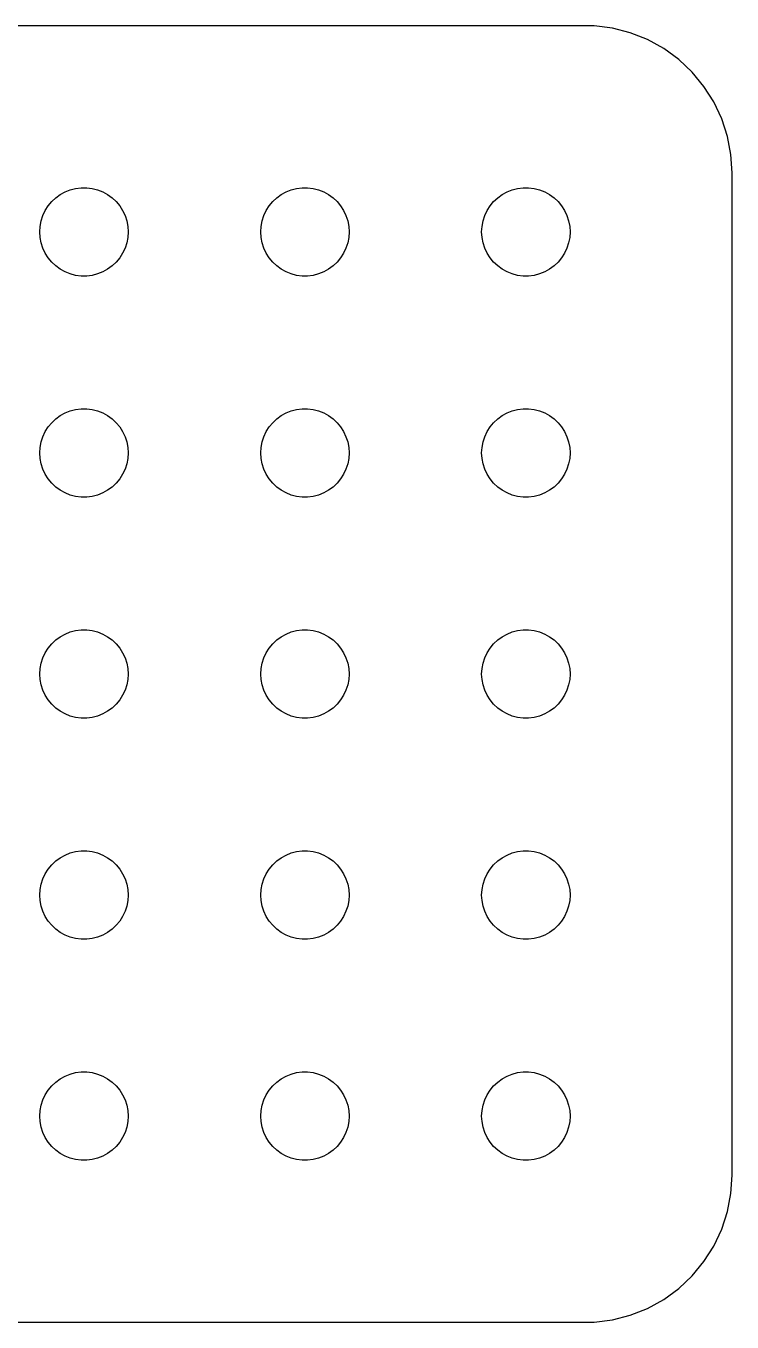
# Model space of a CAD drawing. Header units: metres. Extents: x -44.5 to 44.5, y 86 to 184.
# Drawn here: x 20.53 to 44.5, y 140.01 to 183.99 of the extents above; entities that cross this region are included whole.
import ezdxf

# ---------------------------------------------------------------- set-up
doc = ezdxf.new("R2010")
doc.units = ezdxf.units.M

msp = doc.modelspace()

# ---------------------------------------------------------------- linework, layer by layer
for p, q in [((39.8139, 183.99), (-39.8139, 183.99)), ((40.4369, 183.911), (39.8139, 183.99)), ((41.0451, 183.755), (40.4369, 183.911)), ((41.6289, 183.524), (41.0451, 183.755)), ((42.1791, 183.222), (41.6289, 183.524)), ((42.6871, 182.853), (42.1791, 183.222)), ((43.1448, 182.423), (42.6871, 182.853)), ((43.5451, 181.939), (43.1448, 182.423)), ((43.8815, 181.409), (43.5451, 181.939)), ((44.1489, 180.841), (43.8815, 181.409)), ((44.3429, 180.243), (44.1489, 180.841)), ((44.4606, 179.627), (44.3429, 180.243)), ((44.5, 179), (44.4606, 179.627)), ((44.5, 145), (44.5, 179)), ((21.4065, 178.027), (21.5439, 178.156)), ((21.5439, 178.156), (21.6963, 178.266)), ((21.6963, 178.266), (21.8613, 178.357)), ((21.8613, 178.357), (22.0365, 178.427)), ((22.0365, 178.427), (22.2189, 178.473)), ((22.2189, 178.473), (22.4058, 178.497)), ((22.4058, 178.497), (22.5942, 178.497)), ((22.5942, 178.497), (22.7811, 178.473)), ((22.7811, 178.473), (22.9635, 178.427)), ((22.9635, 178.427), (23.1387, 178.357)), ((23.1387, 178.357), (23.3037, 178.266)), ((23.3037, 178.266), (23.4561, 178.156)), ((23.4561, 178.156), (23.5934, 178.027)), ((28.9065, 178.027), (29.0439, 178.156)), ((29.0439, 178.156), (29.1963, 178.266)), ((29.1963, 178.266), (29.3613, 178.357)), ((29.3613, 178.357), (29.5365, 178.427)), ((29.5365, 178.427), (29.7189, 178.473)), ((29.7189, 178.473), (29.9058, 178.497)), ((29.9058, 178.497), (30.0942, 178.497)), ((30.0942, 178.497), (30.2811, 178.473)), ((30.2811, 178.473), (30.4635, 178.427)), ((30.4635, 178.427), (30.6387, 178.357)), ((30.6387, 178.357), (30.8037, 178.266)), ((30.8037, 178.266), (30.9561, 178.156)), ((30.9561, 178.156), (31.0934, 178.027)), ((36.4065, 178.027), (36.5439, 178.156)), ((36.5439, 178.156), (36.6963, 178.266)), ((36.6963, 178.266), (36.8613, 178.357)), ((36.8613, 178.357), (37.0365, 178.427)), ((37.0365, 178.427), (37.2189, 178.473)), ((37.2189, 178.473), (37.4058, 178.497)), ((37.4058, 178.497), (37.5942, 178.497)), ((37.5942, 178.497), (37.7811, 178.473)), ((37.7811, 178.473), (37.9635, 178.427)), ((37.9635, 178.427), (38.1387, 178.357)), ((38.1387, 178.357), (38.3037, 178.266)), ((38.3037, 178.266), (38.4561, 178.156)), ((38.4561, 178.156), (38.5934, 178.027)), ((21.1053, 177.552), (21.1855, 177.723)), ((21.1855, 177.723), (21.2865, 177.882)), ((21.2865, 177.882), (21.4065, 178.027)), ((23.5934, 178.027), (23.7135, 177.882)), ((23.7135, 177.882), (23.8145, 177.723)), ((23.8145, 177.723), (23.8947, 177.552)), ((28.6053, 177.552), (28.6855, 177.723)), ((28.6855, 177.723), (28.7865, 177.882)), ((28.7865, 177.882), (28.9065, 178.027)), ((31.0934, 178.027), (31.2135, 177.882)), ((31.2135, 177.882), (31.3145, 177.723)), ((31.3145, 177.723), (31.3947, 177.552)), ((36.1053, 177.552), (36.1855, 177.723)), ((36.1855, 177.723), (36.2865, 177.882)), ((36.2865, 177.882), (36.4065, 178.027)), ((38.5934, 178.027), (38.7135, 177.882)), ((38.7135, 177.882), (38.8145, 177.723)), ((38.8145, 177.723), (38.8947, 177.552)), ((21.0118, 177.188), (21.0471, 177.373)), ((21.0471, 177.373), (21.1053, 177.552)), ((23.8947, 177.552), (23.9529, 177.373)), ((23.9529, 177.373), (23.9882, 177.188)), ((28.5118, 177.188), (28.5471, 177.373)), ((28.5471, 177.373), (28.6053, 177.552)), ((31.3947, 177.552), (31.4529, 177.373)), ((31.4529, 177.373), (31.4882, 177.188)), ((36.0118, 177.188), (36.0471, 177.373)), ((36.0471, 177.373), (36.1053, 177.552)), ((38.8947, 177.552), (38.9529, 177.373)), ((38.9529, 177.373), (38.9882, 177.188)), ((21, 177), (21.0118, 177.188)), ((21.0118, 176.812), (21, 177)), ((21.0471, 176.627), (21.0118, 176.812)), ((23.9882, 176.812), (23.9529, 176.627)), ((23.9882, 177.188), (24, 177)), ((24, 177), (23.9882, 176.812)), ((28.5, 177), (28.5118, 177.188)), ((28.5118, 176.812), (28.5, 177)), ((28.5471, 176.627), (28.5118, 176.812)), ((31.4882, 176.812), (31.4529, 176.627)), ((31.4882, 177.188), (31.5, 177)), ((31.5, 177), (31.4882, 176.812)), ((36, 177), (36.0118, 177.188)), ((36.0118, 176.812), (36, 177)), ((36.0471, 176.627), (36.0118, 176.812)), ((38.9882, 176.812), (38.9529, 176.627)), ((38.9882, 177.188), (39, 177)), ((39, 177), (38.9882, 176.812)), ((21.1053, 176.448), (21.0471, 176.627)), ((21.1855, 176.277), (21.1053, 176.448)), ((23.8947, 176.448), (23.8145, 176.277)), ((23.9529, 176.627), (23.8947, 176.448)), ((28.6053, 176.448), (28.5471, 176.627)), ((28.6855, 176.277), (28.6053, 176.448)), ((31.3947, 176.448), (31.3145, 176.277)), ((31.4529, 176.627), (31.3947, 176.448)), ((36.1053, 176.448), (36.0471, 176.627)), ((36.1855, 176.277), (36.1053, 176.448)), ((38.8947, 176.448), (38.8145, 176.277)), ((38.9529, 176.627), (38.8947, 176.448)), ((21.2865, 176.118), (21.1855, 176.277)), ((21.4065, 175.973), (21.2865, 176.118)), ((21.5439, 175.844), (21.4065, 175.973)), ((23.5934, 175.973), (23.4561, 175.844)), ((23.7135, 176.118), (23.5934, 175.973)), ((23.8145, 176.277), (23.7135, 176.118)), ((28.7865, 176.118), (28.6855, 176.277)), ((28.9065, 175.973), (28.7865, 176.118)), ((29.0439, 175.844), (28.9065, 175.973)), ((31.0934, 175.973), (30.9561, 175.844)), ((31.2135, 176.118), (31.0934, 175.973)), ((31.3145, 176.277), (31.2135, 176.118)), ((36.2865, 176.118), (36.1855, 176.277)), ((36.4065, 175.973), (36.2865, 176.118)), ((36.5439, 175.844), (36.4065, 175.973)), ((38.5934, 175.973), (38.4561, 175.844)), ((38.7135, 176.118), (38.5934, 175.973)), ((38.8145, 176.277), (38.7135, 176.118)), ((21.6963, 175.734), (21.5439, 175.844)), ((21.8613, 175.643), (21.6963, 175.734)), ((22.0365, 175.573), (21.8613, 175.643)), ((22.2189, 175.527), (22.0365, 175.573)), ((22.4058, 175.503), (22.2189, 175.527)), ((22.5942, 175.503), (22.4058, 175.503)), ((22.7811, 175.527), (22.5942, 175.503)), ((22.9635, 175.573), (22.7811, 175.527)), ((23.1387, 175.643), (22.9635, 175.573)), ((23.3037, 175.734), (23.1387, 175.643)), ((23.4561, 175.844), (23.3037, 175.734)), ((29.1963, 175.734), (29.0439, 175.844)), ((29.3613, 175.643), (29.1963, 175.734)), ((29.5365, 175.573), (29.3613, 175.643)), ((29.7189, 175.527), (29.5365, 175.573)), ((29.9058, 175.503), (29.7189, 175.527)), ((30.0942, 175.503), (29.9058, 175.503)), ((30.2811, 175.527), (30.0942, 175.503)), ((30.4635, 175.573), (30.2811, 175.527)), ((30.6387, 175.643), (30.4635, 175.573)), ((30.8037, 175.734), (30.6387, 175.643)), ((30.9561, 175.844), (30.8037, 175.734)), ((36.6963, 175.734), (36.5439, 175.844)), ((36.8613, 175.643), (36.6963, 175.734)), ((37.0365, 175.573), (36.8613, 175.643)), ((37.2189, 175.527), (37.0365, 175.573)), ((37.4058, 175.503), (37.2189, 175.527)), ((37.5942, 175.503), (37.4058, 175.503)), ((37.7811, 175.527), (37.5942, 175.503)), ((37.9635, 175.573), (37.7811, 175.527)), ((38.1387, 175.643), (37.9635, 175.573)), ((38.3037, 175.734), (38.1387, 175.643)), ((38.4561, 175.844), (38.3037, 175.734)), ((21.4065, 170.527), (21.5439, 170.656)), ((21.5439, 170.656), (21.6963, 170.766)), ((21.6963, 170.766), (21.8613, 170.857)), ((21.8613, 170.857), (22.0365, 170.927)), ((22.0365, 170.927), (22.2189, 170.973)), ((22.2189, 170.973), (22.4058, 170.997)), ((22.4058, 170.997), (22.5942, 170.997)), ((22.5942, 170.997), (22.7811, 170.973)), ((22.7811, 170.973), (22.9635, 170.927)), ((22.9635, 170.927), (23.1387, 170.857)), ((23.1387, 170.857), (23.3037, 170.766)), ((23.3037, 170.766), (23.4561, 170.656)), ((23.4561, 170.656), (23.5934, 170.527)), ((28.9065, 170.527), (29.0439, 170.656)), ((29.0439, 170.656), (29.1963, 170.766)), ((29.1963, 170.766), (29.3613, 170.857)), ((29.3613, 170.857), (29.5365, 170.927)), ((29.5365, 170.927), (29.7189, 170.973)), ((29.7189, 170.973), (29.9058, 170.997)), ((29.9058, 170.997), (30.0942, 170.997)), ((30.0942, 170.997), (30.2811, 170.973)), ((30.2811, 170.973), (30.4635, 170.927)), ((30.4635, 170.927), (30.6387, 170.857)), ((30.6387, 170.857), (30.8037, 170.766)), ((30.8037, 170.766), (30.9561, 170.656)), ((30.9561, 170.656), (31.0934, 170.527)), ((36.4065, 170.527), (36.5439, 170.656)), ((36.5439, 170.656), (36.6963, 170.766)), ((36.6963, 170.766), (36.8613, 170.857)), ((36.8613, 170.857), (37.0365, 170.927)), ((37.0365, 170.927), (37.2189, 170.973)), ((37.2189, 170.973), (37.4058, 170.997)), ((37.4058, 170.997), (37.5942, 170.997)), ((37.5942, 170.997), (37.7811, 170.973)), ((37.7811, 170.973), (37.9635, 170.927)), ((37.9635, 170.927), (38.1387, 170.857)), ((38.1387, 170.857), (38.3037, 170.766)), ((38.3037, 170.766), (38.4561, 170.656)), ((38.4561, 170.656), (38.5934, 170.527)), ((21.1053, 170.052), (21.1855, 170.223)), ((21.1855, 170.223), (21.2865, 170.382)), ((21.2865, 170.382), (21.4065, 170.527)), ((23.5934, 170.527), (23.7135, 170.382)), ((23.7135, 170.382), (23.8145, 170.223)), ((23.8145, 170.223), (23.8947, 170.052)), ((28.6053, 170.052), (28.6855, 170.223)), ((28.6855, 170.223), (28.7865, 170.382)), ((28.7865, 170.382), (28.9065, 170.527)), ((31.0934, 170.527), (31.2135, 170.382)), ((31.2135, 170.382), (31.3145, 170.223)), ((31.3145, 170.223), (31.3947, 170.052)), ((36.1053, 170.052), (36.1855, 170.223)), ((36.1855, 170.223), (36.2865, 170.382)), ((36.2865, 170.382), (36.4065, 170.527)), ((38.5934, 170.527), (38.7135, 170.382)), ((38.7135, 170.382), (38.8145, 170.223)), ((38.8145, 170.223), (38.8947, 170.052)), ((21.0118, 169.688), (21.0471, 169.873)), ((21.0471, 169.873), (21.1053, 170.052)), ((23.8947, 170.052), (23.9529, 169.873)), ((23.9529, 169.873), (23.9882, 169.688)), ((28.5118, 169.688), (28.5471, 169.873)), ((28.5471, 169.873), (28.6053, 170.052)), ((31.3947, 170.052), (31.4529, 169.873)), ((31.4529, 169.873), (31.4882, 169.688)), ((36.0118, 169.688), (36.0471, 169.873)), ((36.0471, 169.873), (36.1053, 170.052)), ((38.8947, 170.052), (38.9529, 169.873)), ((38.9529, 169.873), (38.9882, 169.688)), ((21, 169.5), (21.0118, 169.688)), ((21.0118, 169.312), (21, 169.5)), ((23.9882, 169.688), (24, 169.5)), ((24, 169.5), (23.9882, 169.312)), ((28.5, 169.5), (28.5118, 169.688)), ((28.5118, 169.312), (28.5, 169.5)), ((31.4882, 169.688), (31.5, 169.5)), ((31.5, 169.5), (31.4882, 169.312)), ((36, 169.5), (36.0118, 169.688)), ((36.0118, 169.312), (36, 169.5)), ((38.9882, 169.688), (39, 169.5)), ((39, 169.5), (38.9882, 169.312)), ((21.0471, 169.127), (21.0118, 169.312)), ((21.1053, 168.948), (21.0471, 169.127)), ((21.1855, 168.777), (21.1053, 168.948)), ((23.8947, 168.948), (23.8145, 168.777)), ((23.9529, 169.127), (23.8947, 168.948)), ((23.9882, 169.312), (23.9529, 169.127)), ((28.5471, 169.127), (28.5118, 169.312)), ((28.6053, 168.948), (28.5471, 169.127)), ((28.6855, 168.777), (28.6053, 168.948)), ((31.3947, 168.948), (31.3145, 168.777)), ((31.4529, 169.127), (31.3947, 168.948)), ((31.4882, 169.312), (31.4529, 169.127)), ((36.0471, 169.127), (36.0118, 169.312)), ((36.1053, 168.948), (36.0471, 169.127)), ((36.1855, 168.777), (36.1053, 168.948)), ((38.8947, 168.948), (38.8145, 168.777)), ((38.9529, 169.127), (38.8947, 168.948)), ((38.9882, 169.312), (38.9529, 169.127)), ((21.2865, 168.618), (21.1855, 168.777)), ((21.4065, 168.473), (21.2865, 168.618)), ((21.5439, 168.344), (21.4065, 168.473)), ((23.5934, 168.473), (23.4561, 168.344)), ((23.7135, 168.618), (23.5934, 168.473)), ((23.8145, 168.777), (23.7135, 168.618)), ((28.7865, 168.618), (28.6855, 168.777)), ((28.9065, 168.473), (28.7865, 168.618)), ((29.0439, 168.344), (28.9065, 168.473)), ((31.0934, 168.473), (30.9561, 168.344)), ((31.2135, 168.618), (31.0934, 168.473)), ((31.3145, 168.777), (31.2135, 168.618)), ((36.2865, 168.618), (36.1855, 168.777)), ((36.4065, 168.473), (36.2865, 168.618)), ((36.5439, 168.344), (36.4065, 168.473)), ((38.5934, 168.473), (38.4561, 168.344)), ((38.7135, 168.618), (38.5934, 168.473)), ((38.8145, 168.777), (38.7135, 168.618)), ((21.6963, 168.234), (21.5439, 168.344)), ((21.8613, 168.143), (21.6963, 168.234)), ((22.0365, 168.073), (21.8613, 168.143)), ((22.2189, 168.027), (22.0365, 168.073)), ((22.4058, 168.003), (22.2189, 168.027)), ((22.7811, 168.027), (22.5942, 168.003)), ((22.9635, 168.073), (22.7811, 168.027)), ((23.1387, 168.143), (22.9635, 168.073)), ((23.3037, 168.234), (23.1387, 168.143)), ((23.4561, 168.344), (23.3037, 168.234)), ((29.1963, 168.234), (29.0439, 168.344)), ((29.3613, 168.143), (29.1963, 168.234)), ((29.5365, 168.073), (29.3613, 168.143)), ((29.7189, 168.027), (29.5365, 168.073)), ((29.9058, 168.003), (29.7189, 168.027)), ((30.2811, 168.027), (30.0942, 168.003)), ((30.4635, 168.073), (30.2811, 168.027)), ((30.6387, 168.143), (30.4635, 168.073)), ((30.8037, 168.234), (30.6387, 168.143)), ((30.9561, 168.344), (30.8037, 168.234)), ((36.6963, 168.234), (36.5439, 168.344)), ((36.8613, 168.143), (36.6963, 168.234)), ((37.0365, 168.073), (36.8613, 168.143)), ((37.2189, 168.027), (37.0365, 168.073)), ((37.4058, 168.003), (37.2189, 168.027)), ((37.7811, 168.027), (37.5942, 168.003)), ((37.9635, 168.073), (37.7811, 168.027)), ((38.1387, 168.143), (37.9635, 168.073)), ((38.3037, 168.234), (38.1387, 168.143)), ((38.4561, 168.344), (38.3037, 168.234)), ((22.5942, 168.003), (22.4058, 168.003)), ((30.0942, 168.003), (29.9058, 168.003)), ((37.5942, 168.003), (37.4058, 168.003)), ((21.5439, 163.156), (21.6963, 163.266)), ((21.6963, 163.266), (21.8613, 163.357)), ((21.8613, 163.357), (22.0365, 163.427)), ((22.0365, 163.427), (22.2189, 163.473)), ((22.2189, 163.473), (22.4058, 163.497)), ((22.4058, 163.497), (22.5942, 163.497)), ((22.5942, 163.497), (22.7811, 163.473)), ((22.7811, 163.473), (22.9635, 163.427)), ((22.9635, 163.427), (23.1387, 163.357)), ((23.1387, 163.357), (23.3037, 163.266)), ((23.3037, 163.266), (23.4561, 163.156)), ((29.0439, 163.156), (29.1963, 163.266)), ((29.1963, 163.266), (29.3613, 163.357)), ((29.3613, 163.357), (29.5365, 163.427)), ((29.5365, 163.427), (29.7189, 163.473)), ((29.7189, 163.473), (29.9058, 163.497)), ((29.9058, 163.497), (30.0942, 163.497)), ((30.0942, 163.497), (30.2811, 163.473)), ((30.2811, 163.473), (30.4635, 163.427)), ((30.4635, 163.427), (30.6387, 163.357)), ((30.6387, 163.357), (30.8037, 163.266)), ((30.8037, 163.266), (30.9561, 163.156)), ((36.5439, 163.156), (36.6963, 163.266)), ((36.6963, 163.266), (36.8613, 163.357)), ((36.8613, 163.357), (37.0365, 163.427)), ((37.0365, 163.427), (37.2189, 163.473)), ((37.2189, 163.473), (37.4058, 163.497)), ((37.4058, 163.497), (37.5942, 163.497)), ((37.5942, 163.497), (37.7811, 163.473)), ((37.7811, 163.473), (37.9635, 163.427)), ((37.9635, 163.427), (38.1387, 163.357)), ((38.1387, 163.357), (38.3037, 163.266)), ((38.3037, 163.266), (38.4561, 163.156)), ((21.1855, 162.723), (21.2865, 162.882)), ((21.2865, 162.882), (21.4065, 163.027)), ((21.4065, 163.027), (21.5439, 163.156)), ((23.4561, 163.156), (23.5934, 163.027)), ((23.5934, 163.027), (23.7135, 162.882)), ((23.7135, 162.882), (23.8145, 162.723)), ((28.6855, 162.723), (28.7865, 162.882)), ((28.7865, 162.882), (28.9065, 163.027)), ((28.9065, 163.027), (29.0439, 163.156)), ((30.9561, 163.156), (31.0934, 163.027)), ((31.0934, 163.027), (31.2135, 162.882)), ((31.2135, 162.882), (31.3145, 162.723)), ((36.1855, 162.723), (36.2865, 162.882)), ((36.2865, 162.882), (36.4065, 163.027)), ((36.4065, 163.027), (36.5439, 163.156)), ((38.4561, 163.156), (38.5934, 163.027)), ((38.5934, 163.027), (38.7135, 162.882)), ((38.7135, 162.882), (38.8145, 162.723)), ((21.0118, 162.188), (21.0471, 162.373)), ((21.0471, 162.373), (21.1053, 162.552)), ((21.1053, 162.552), (21.1855, 162.723)), ((23.8145, 162.723), (23.8947, 162.552)), ((23.8947, 162.552), (23.9529, 162.373)), ((23.9529, 162.373), (23.9882, 162.188)), ((28.5118, 162.188), (28.5471, 162.373)), ((28.5471, 162.373), (28.6053, 162.552)), ((28.6053, 162.552), (28.6855, 162.723)), ((31.3145, 162.723), (31.3947, 162.552)), ((31.3947, 162.552), (31.4529, 162.373)), ((31.4529, 162.373), (31.4882, 162.188)), ((36.0118, 162.188), (36.0471, 162.373)), ((36.0471, 162.373), (36.1053, 162.552)), ((36.1053, 162.552), (36.1855, 162.723)), ((38.8145, 162.723), (38.8947, 162.552)), ((38.8947, 162.552), (38.9529, 162.373)), ((38.9529, 162.373), (38.9882, 162.188)), ((21, 162), (21.0118, 162.188)), ((21.0118, 161.812), (21, 162)), ((23.9882, 162.188), (24, 162)), ((24, 162), (23.9882, 161.812)), ((28.5, 162), (28.5118, 162.188)), ((28.5118, 161.812), (28.5, 162)), ((31.4882, 162.188), (31.5, 162)), ((31.5, 162), (31.4882, 161.812)), ((36, 162), (36.0118, 162.188)), ((36.0118, 161.812), (36, 162)), ((38.9882, 162.188), (39, 162)), ((39, 162), (38.9882, 161.812)), ((21.0471, 161.627), (21.0118, 161.812)), ((21.1053, 161.448), (21.0471, 161.627)), ((21.1855, 161.277), (21.1053, 161.448)), ((23.8947, 161.448), (23.8145, 161.277)), ((23.9529, 161.627), (23.8947, 161.448)), ((23.9882, 161.812), (23.9529, 161.627)), ((28.5471, 161.627), (28.5118, 161.812)), ((28.6053, 161.448), (28.5471, 161.627)), ((28.6855, 161.277), (28.6053, 161.448)), ((31.3947, 161.448), (31.3145, 161.277)), ((31.4529, 161.627), (31.3947, 161.448)), ((31.4882, 161.812), (31.4529, 161.627)), ((36.0471, 161.627), (36.0118, 161.812)), ((36.1053, 161.448), (36.0471, 161.627)), ((36.1855, 161.277), (36.1053, 161.448)), ((38.8947, 161.448), (38.8145, 161.277)), ((38.9529, 161.627), (38.8947, 161.448)), ((38.9882, 161.812), (38.9529, 161.627)), ((21.2865, 161.118), (21.1855, 161.277)), ((21.4065, 160.973), (21.2865, 161.118)), ((21.5439, 160.844), (21.4065, 160.973)), ((23.5934, 160.973), (23.4561, 160.844)), ((23.7135, 161.118), (23.5934, 160.973)), ((23.8145, 161.277), (23.7135, 161.118)), ((28.7865, 161.118), (28.6855, 161.277)), ((28.9065, 160.973), (28.7865, 161.118)), ((29.0439, 160.844), (28.9065, 160.973)), ((31.0934, 160.973), (30.9561, 160.844)), ((31.2135, 161.118), (31.0934, 160.973)), ((31.3145, 161.277), (31.2135, 161.118)), ((36.2865, 161.118), (36.1855, 161.277)), ((36.4065, 160.973), (36.2865, 161.118)), ((36.5439, 160.844), (36.4065, 160.973)), ((38.5934, 160.973), (38.4561, 160.844)), ((38.7135, 161.118), (38.5934, 160.973)), ((38.8145, 161.277), (38.7135, 161.118)), ((21.6963, 160.734), (21.5439, 160.844)), ((21.8613, 160.643), (21.6963, 160.734)), ((22.0365, 160.573), (21.8613, 160.643)), ((22.2189, 160.527), (22.0365, 160.573)), ((22.9635, 160.573), (22.7811, 160.527)), ((23.1387, 160.643), (22.9635, 160.573)), ((23.3037, 160.734), (23.1387, 160.643)), ((23.4561, 160.844), (23.3037, 160.734)), ((29.1963, 160.734), (29.0439, 160.844)), ((29.3613, 160.643), (29.1963, 160.734)), ((29.5365, 160.573), (29.3613, 160.643)), ((29.7189, 160.527), (29.5365, 160.573)), ((30.4635, 160.573), (30.2811, 160.527)), ((30.6387, 160.643), (30.4635, 160.573)), ((30.8037, 160.734), (30.6387, 160.643)), ((30.9561, 160.844), (30.8037, 160.734)), ((36.6963, 160.734), (36.5439, 160.844)), ((36.8613, 160.643), (36.6963, 160.734)), ((37.0365, 160.573), (36.8613, 160.643)), ((37.2189, 160.527), (37.0365, 160.573)), ((37.9635, 160.573), (37.7811, 160.527)), ((38.1387, 160.643), (37.9635, 160.573)), ((38.3037, 160.734), (38.1387, 160.643)), ((38.4561, 160.844), (38.3037, 160.734)), ((22.4058, 160.503), (22.2189, 160.527)), ((22.5942, 160.503), (22.4058, 160.503)), ((22.7811, 160.527), (22.5942, 160.503)), ((29.9058, 160.503), (29.7189, 160.527)), ((30.0942, 160.503), (29.9058, 160.503)), ((30.2811, 160.527), (30.0942, 160.503)), ((37.4058, 160.503), (37.2189, 160.527)), ((37.5942, 160.503), (37.4058, 160.503)), ((37.7811, 160.527), (37.5942, 160.503)), ((21.5439, 155.656), (21.6963, 155.766)), ((21.6963, 155.766), (21.8613, 155.857)), ((21.8613, 155.857), (22.0365, 155.927)), ((22.0365, 155.927), (22.2189, 155.973)), ((22.2189, 155.973), (22.4058, 155.997)), ((22.4058, 155.997), (22.5942, 155.997)), ((22.5942, 155.997), (22.7811, 155.973)), ((22.7811, 155.973), (22.9635, 155.927)), ((22.9635, 155.927), (23.1387, 155.857)), ((23.1387, 155.857), (23.3037, 155.766)), ((23.3037, 155.766), (23.4561, 155.656)), ((29.0439, 155.656), (29.1963, 155.766)), ((29.1963, 155.766), (29.3613, 155.857)), ((29.3613, 155.857), (29.5365, 155.927)), ((29.5365, 155.927), (29.7189, 155.973)), ((29.7189, 155.973), (29.9058, 155.997)), ((29.9058, 155.997), (30.0942, 155.997)), ((30.0942, 155.997), (30.2811, 155.973)), ((30.2811, 155.973), (30.4635, 155.927)), ((30.4635, 155.927), (30.6387, 155.857)), ((30.6387, 155.857), (30.8037, 155.766)), ((30.8037, 155.766), (30.9561, 155.656)), ((36.5439, 155.656), (36.6963, 155.766)), ((36.6963, 155.766), (36.8613, 155.857)), ((36.8613, 155.857), (37.0365, 155.927)), ((37.0365, 155.927), (37.2189, 155.973)), ((37.2189, 155.973), (37.4058, 155.997)), ((37.4058, 155.997), (37.5942, 155.997)), ((37.5942, 155.997), (37.7811, 155.973)), ((37.7811, 155.973), (37.9635, 155.927)), ((37.9635, 155.927), (38.1387, 155.857)), ((38.1387, 155.857), (38.3037, 155.766)), ((38.3037, 155.766), (38.4561, 155.656)), ((21.1855, 155.223), (21.2865, 155.382)), ((21.2865, 155.382), (21.4065, 155.527)), ((21.4065, 155.527), (21.5439, 155.656)), ((23.4561, 155.656), (23.5934, 155.527)), ((23.5934, 155.527), (23.7135, 155.382)), ((23.7135, 155.382), (23.8145, 155.223)), ((28.6855, 155.223), (28.7865, 155.382)), ((28.7865, 155.382), (28.9065, 155.527)), ((28.9065, 155.527), (29.0439, 155.656)), ((30.9561, 155.656), (31.0934, 155.527)), ((31.0934, 155.527), (31.2135, 155.382)), ((31.2135, 155.382), (31.3145, 155.223)), ((36.1855, 155.223), (36.2865, 155.382)), ((36.2865, 155.382), (36.4065, 155.527)), ((36.4065, 155.527), (36.5439, 155.656)), ((38.4561, 155.656), (38.5934, 155.527)), ((38.5934, 155.527), (38.7135, 155.382)), ((38.7135, 155.382), (38.8145, 155.223)), ((21.0118, 154.688), (21.0471, 154.873)), ((21.0471, 154.873), (21.1053, 155.052)), ((21.1053, 155.052), (21.1855, 155.223)), ((23.8145, 155.223), (23.8947, 155.052)), ((23.8947, 155.052), (23.9529, 154.873)), ((23.9529, 154.873), (23.9882, 154.688)), ((28.5118, 154.688), (28.5471, 154.873)), ((28.5471, 154.873), (28.6053, 155.052)), ((28.6053, 155.052), (28.6855, 155.223)), ((31.3145, 155.223), (31.3947, 155.052)), ((31.3947, 155.052), (31.4529, 154.873)), ((31.4529, 154.873), (31.4882, 154.688)), ((36.0118, 154.688), (36.0471, 154.873)), ((36.0471, 154.873), (36.1053, 155.052)), ((36.1053, 155.052), (36.1855, 155.223)), ((38.8145, 155.223), (38.8947, 155.052)), ((38.8947, 155.052), (38.9529, 154.873)), ((38.9529, 154.873), (38.9882, 154.688)), ((21, 154.5), (21.0118, 154.688)), ((21.0118, 154.312), (21, 154.5)), ((23.9882, 154.688), (24, 154.5)), ((24, 154.5), (23.9882, 154.312)), ((28.5, 154.5), (28.5118, 154.688)), ((28.5118, 154.312), (28.5, 154.5)), ((31.4882, 154.688), (31.5, 154.5)), ((31.5, 154.5), (31.4882, 154.312)), ((36, 154.5), (36.0118, 154.688)), ((36.0118, 154.312), (36, 154.5)), ((38.9882, 154.688), (39, 154.5)), ((39, 154.5), (38.9882, 154.312)), ((21.0471, 154.127), (21.0118, 154.312)), ((21.1053, 153.948), (21.0471, 154.127)), ((21.1855, 153.777), (21.1053, 153.948)), ((23.8947, 153.948), (23.8145, 153.777)), ((23.9529, 154.127), (23.8947, 153.948)), ((23.9882, 154.312), (23.9529, 154.127)), ((28.5471, 154.127), (28.5118, 154.312)), ((28.6053, 153.948), (28.5471, 154.127)), ((28.6855, 153.777), (28.6053, 153.948)), ((31.3947, 153.948), (31.3145, 153.777)), ((31.4529, 154.127), (31.3947, 153.948)), ((31.4882, 154.312), (31.4529, 154.127)), ((36.0471, 154.127), (36.0118, 154.312)), ((36.1053, 153.948), (36.0471, 154.127)), ((36.1855, 153.777), (36.1053, 153.948)), ((38.8947, 153.948), (38.8145, 153.777)), ((38.9529, 154.127), (38.8947, 153.948)), ((38.9882, 154.312), (38.9529, 154.127)), ((21.2865, 153.618), (21.1855, 153.777)), ((21.4065, 153.473), (21.2865, 153.618)), ((23.7135, 153.618), (23.5934, 153.473)), ((23.8145, 153.777), (23.7135, 153.618)), ((28.7865, 153.618), (28.6855, 153.777)), ((28.9065, 153.473), (28.7865, 153.618)), ((31.2135, 153.618), (31.0934, 153.473)), ((31.3145, 153.777), (31.2135, 153.618)), ((36.2865, 153.618), (36.1855, 153.777)), ((36.4065, 153.473), (36.2865, 153.618)), ((38.7135, 153.618), (38.5934, 153.473)), ((38.8145, 153.777), (38.7135, 153.618)), ((21.5439, 153.344), (21.4065, 153.473)), ((21.6963, 153.234), (21.5439, 153.344)), ((21.8613, 153.143), (21.6963, 153.234)), ((22.0365, 153.073), (21.8613, 153.143)), ((22.2189, 153.027), (22.0365, 153.073)), ((22.9635, 153.073), (22.7811, 153.027)), ((23.1387, 153.143), (22.9635, 153.073)), ((23.3037, 153.234), (23.1387, 153.143)), ((23.4561, 153.344), (23.3037, 153.234)), ((23.5934, 153.473), (23.4561, 153.344)), ((29.0439, 153.344), (28.9065, 153.473)), ((29.1963, 153.234), (29.0439, 153.344)), ((29.3613, 153.143), (29.1963, 153.234)), ((29.5365, 153.073), (29.3613, 153.143)), ((29.7189, 153.027), (29.5365, 153.073)), ((30.4635, 153.073), (30.2811, 153.027)), ((30.6387, 153.143), (30.4635, 153.073)), ((30.8037, 153.234), (30.6387, 153.143)), ((30.9561, 153.344), (30.8037, 153.234)), ((31.0934, 153.473), (30.9561, 153.344)), ((36.5439, 153.344), (36.4065, 153.473)), ((36.6963, 153.234), (36.5439, 153.344)), ((36.8613, 153.143), (36.6963, 153.234)), ((37.0365, 153.073), (36.8613, 153.143)), ((37.2189, 153.027), (37.0365, 153.073)), ((37.9635, 153.073), (37.7811, 153.027)), ((38.1387, 153.143), (37.9635, 153.073)), ((38.3037, 153.234), (38.1387, 153.143)), ((38.4561, 153.344), (38.3037, 153.234)), ((38.5934, 153.473), (38.4561, 153.344)), ((22.4058, 153.003), (22.2189, 153.027)), ((22.5942, 153.003), (22.4058, 153.003)), ((22.7811, 153.027), (22.5942, 153.003)), ((29.9058, 153.003), (29.7189, 153.027)), ((30.0942, 153.003), (29.9058, 153.003)), ((30.2811, 153.027), (30.0942, 153.003)), ((37.4058, 153.003), (37.2189, 153.027)), ((37.5942, 153.003), (37.4058, 153.003)), ((37.7811, 153.027), (37.5942, 153.003)), ((21.5439, 148.156), (21.6963, 148.266)), ((21.6963, 148.266), (21.8613, 148.357)), ((21.8613, 148.357), (22.0365, 148.427)), ((22.0365, 148.427), (22.2189, 148.473)), ((22.2189, 148.473), (22.4058, 148.497)), ((22.4058, 148.497), (22.5942, 148.497)), ((22.5942, 148.497), (22.7811, 148.473)), ((22.7811, 148.473), (22.9635, 148.427)), ((22.9635, 148.427), (23.1387, 148.357)), ((23.1387, 148.357), (23.3037, 148.266)), ((23.3037, 148.266), (23.4561, 148.156)), ((29.0439, 148.156), (29.1963, 148.266)), ((29.1963, 148.266), (29.3613, 148.357)), ((29.3613, 148.357), (29.5365, 148.427)), ((29.5365, 148.427), (29.7189, 148.473)), ((29.7189, 148.473), (29.9058, 148.497)), ((29.9058, 148.497), (30.0942, 148.497)), ((30.0942, 148.497), (30.2811, 148.473)), ((30.2811, 148.473), (30.4635, 148.427)), ((30.4635, 148.427), (30.6387, 148.357)), ((30.6387, 148.357), (30.8037, 148.266)), ((30.8037, 148.266), (30.9561, 148.156)), ((36.5439, 148.156), (36.6963, 148.266)), ((36.6963, 148.266), (36.8613, 148.357)), ((36.8613, 148.357), (37.0365, 148.427)), ((37.0365, 148.427), (37.2189, 148.473)), ((37.2189, 148.473), (37.4058, 148.497)), ((37.4058, 148.497), (37.5942, 148.497)), ((37.5942, 148.497), (37.7811, 148.473)), ((37.7811, 148.473), (37.9635, 148.427)), ((37.9635, 148.427), (38.1387, 148.357)), ((38.1387, 148.357), (38.3037, 148.266)), ((38.3037, 148.266), (38.4561, 148.156)), ((21.1855, 147.723), (21.2865, 147.882)), ((21.2865, 147.882), (21.4065, 148.027)), ((21.4065, 148.027), (21.5439, 148.156)), ((23.4561, 148.156), (23.5934, 148.027)), ((23.5934, 148.027), (23.7135, 147.882)), ((23.7135, 147.882), (23.8145, 147.723)), ((28.6855, 147.723), (28.7865, 147.882)), ((28.7865, 147.882), (28.9065, 148.027)), ((28.9065, 148.027), (29.0439, 148.156)), ((30.9561, 148.156), (31.0934, 148.027)), ((31.0934, 148.027), (31.2135, 147.882)), ((31.2135, 147.882), (31.3145, 147.723)), ((36.1855, 147.723), (36.2865, 147.882)), ((36.2865, 147.882), (36.4065, 148.027)), ((36.4065, 148.027), (36.5439, 148.156)), ((38.4561, 148.156), (38.5934, 148.027)), ((38.5934, 148.027), (38.7135, 147.882)), ((38.7135, 147.882), (38.8145, 147.723)), ((21.0118, 147.188), (21.0471, 147.373)), ((21.0471, 147.373), (21.1053, 147.552)), ((21.1053, 147.552), (21.1855, 147.723)), ((23.8145, 147.723), (23.8947, 147.552)), ((23.8947, 147.552), (23.9529, 147.373)), ((23.9529, 147.373), (23.9882, 147.188)), ((28.5118, 147.188), (28.5471, 147.373)), ((28.5471, 147.373), (28.6053, 147.552)), ((28.6053, 147.552), (28.6855, 147.723)), ((31.3145, 147.723), (31.3947, 147.552)), ((31.3947, 147.552), (31.4529, 147.373)), ((31.4529, 147.373), (31.4882, 147.188)), ((36.0118, 147.188), (36.0471, 147.373)), ((36.0471, 147.373), (36.1053, 147.552)), ((36.1053, 147.552), (36.1855, 147.723)), ((38.8145, 147.723), (38.8947, 147.552)), ((38.8947, 147.552), (38.9529, 147.373)), ((38.9529, 147.373), (38.9882, 147.188)), ((21, 147), (21.0118, 147.188)), ((21.0118, 146.812), (21, 147)), ((23.9882, 147.188), (24, 147)), ((24, 147), (23.9882, 146.812)), ((28.5, 147), (28.5118, 147.188)), ((28.5118, 146.812), (28.5, 147)), ((31.4882, 147.188), (31.5, 147)), ((31.5, 147), (31.4882, 146.812)), ((36, 147), (36.0118, 147.188)), ((36.0118, 146.812), (36, 147)), ((38.9882, 147.188), (39, 147)), ((39, 147), (38.9882, 146.812)), ((21.0471, 146.627), (21.0118, 146.812)), ((21.1053, 146.448), (21.0471, 146.627)), ((23.9529, 146.627), (23.8947, 146.448)), ((23.9882, 146.812), (23.9529, 146.627)), ((28.5471, 146.627), (28.5118, 146.812)), ((28.6053, 146.448), (28.5471, 146.627)), ((31.4529, 146.627), (31.3947, 146.448)), ((31.4882, 146.812), (31.4529, 146.627)), ((36.0471, 146.627), (36.0118, 146.812)), ((36.1053, 146.448), (36.0471, 146.627)), ((38.9529, 146.627), (38.8947, 146.448)), ((38.9882, 146.812), (38.9529, 146.627)), ((21.1855, 146.277), (21.1053, 146.448)), ((21.2865, 146.118), (21.1855, 146.277)), ((21.4065, 145.973), (21.2865, 146.118)), ((23.7135, 146.118), (23.5934, 145.973)), ((23.8145, 146.277), (23.7135, 146.118)), ((23.8947, 146.448), (23.8145, 146.277)), ((28.6855, 146.277), (28.6053, 146.448)), ((28.7865, 146.118), (28.6855, 146.277)), ((28.9065, 145.973), (28.7865, 146.118)), ((31.2135, 146.118), (31.0934, 145.973)), ((31.3145, 146.277), (31.2135, 146.118)), ((31.3947, 146.448), (31.3145, 146.277)), ((36.1855, 146.277), (36.1053, 146.448)), ((36.2865, 146.118), (36.1855, 146.277)), ((36.4065, 145.973), (36.2865, 146.118)), ((38.7135, 146.118), (38.5934, 145.973)), ((38.8145, 146.277), (38.7135, 146.118)), ((38.8947, 146.448), (38.8145, 146.277)), ((21.5439, 145.844), (21.4065, 145.973)), ((21.6963, 145.734), (21.5439, 145.844)), ((21.8613, 145.643), (21.6963, 145.734)), ((22.0365, 145.573), (21.8613, 145.643)), ((23.1387, 145.643), (22.9635, 145.573)), ((23.3037, 145.734), (23.1387, 145.643)), ((23.4561, 145.844), (23.3037, 145.734)), ((23.5934, 145.973), (23.4561, 145.844)), ((29.0439, 145.844), (28.9065, 145.973)), ((29.1963, 145.734), (29.0439, 145.844)), ((29.3613, 145.643), (29.1963, 145.734)), ((29.5365, 145.573), (29.3613, 145.643)), ((30.6387, 145.643), (30.4635, 145.573)), ((30.8037, 145.734), (30.6387, 145.643)), ((30.9561, 145.844), (30.8037, 145.734)), ((31.0934, 145.973), (30.9561, 145.844)), ((36.5439, 145.844), (36.4065, 145.973)), ((36.6963, 145.734), (36.5439, 145.844)), ((36.8613, 145.643), (36.6963, 145.734)), ((37.0365, 145.573), (36.8613, 145.643)), ((38.1387, 145.643), (37.9635, 145.573)), ((38.3037, 145.734), (38.1387, 145.643)), ((38.4561, 145.844), (38.3037, 145.734)), ((38.5934, 145.973), (38.4561, 145.844)), ((22.2189, 145.527), (22.0365, 145.573)), ((22.4058, 145.503), (22.2189, 145.527)), ((22.5942, 145.503), (22.4058, 145.503)), ((22.7811, 145.527), (22.5942, 145.503)), ((22.9635, 145.573), (22.7811, 145.527)), ((29.7189, 145.527), (29.5365, 145.573)), ((29.9058, 145.503), (29.7189, 145.527)), ((30.0942, 145.503), (29.9058, 145.503)), ((30.2811, 145.527), (30.0942, 145.503)), ((30.4635, 145.573), (30.2811, 145.527)), ((37.2189, 145.527), (37.0365, 145.573)), ((37.4058, 145.503), (37.2189, 145.527)), ((37.5942, 145.503), (37.4058, 145.503)), ((37.7811, 145.527), (37.5942, 145.503)), ((37.9635, 145.573), (37.7811, 145.527)), ((44.4606, 144.373), (44.5, 145)), ((44.3429, 143.757), (44.4606, 144.373)), ((44.1489, 143.159), (44.3429, 143.757)), ((43.8815, 142.591), (44.1489, 143.159)), ((43.5451, 142.061), (43.8815, 142.591)), ((43.1448, 141.577), (43.5451, 142.061)), ((42.6871, 141.147), (43.1448, 141.577)), ((41.6289, 140.476), (42.1791, 140.778)), ((42.1791, 140.778), (42.6871, 141.147)), ((41.0451, 140.245), (41.6289, 140.476)), ((-39.8139, 140.01), (39.8139, 140.01)), ((39.8139, 140.01), (40.4369, 140.089)), ((40.4369, 140.089), (41.0451, 140.245))]:
    msp.add_line(p, q)

doc.saveas('drawing.dxf')
